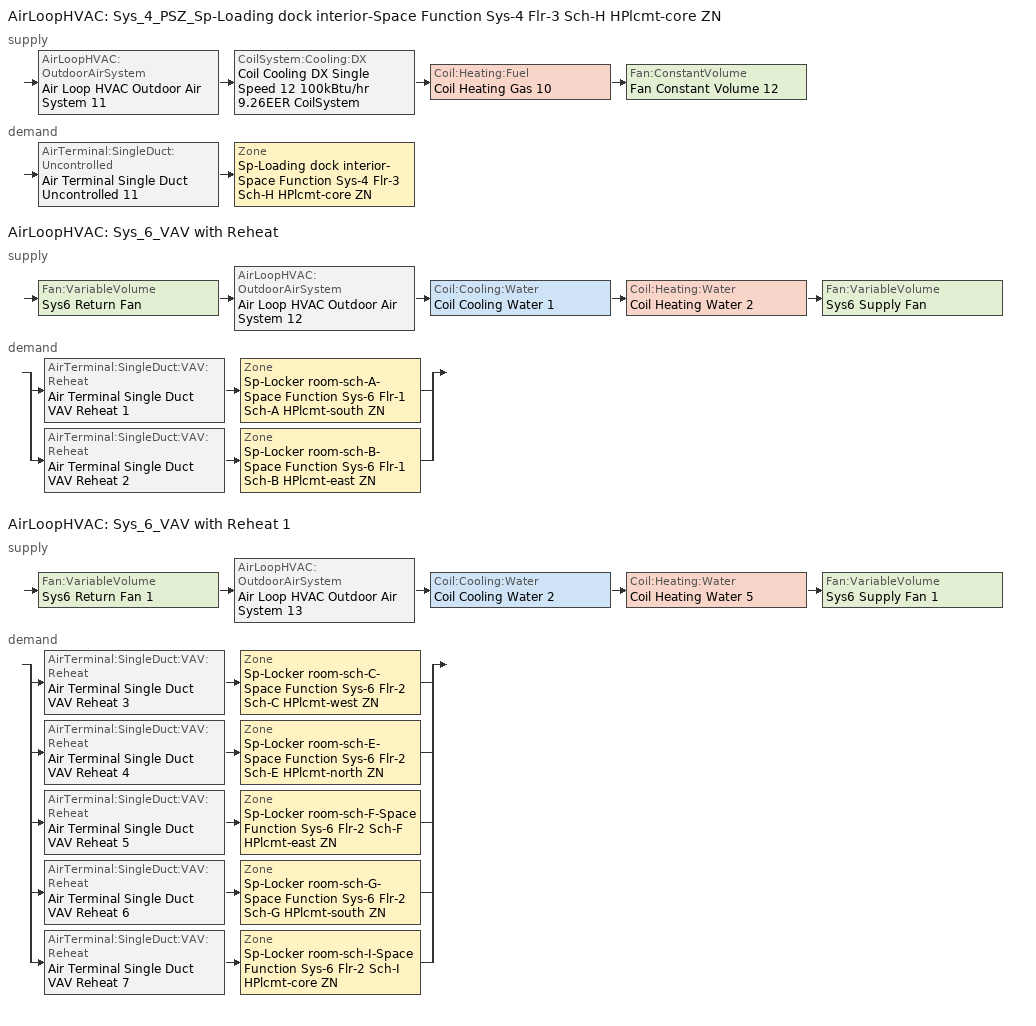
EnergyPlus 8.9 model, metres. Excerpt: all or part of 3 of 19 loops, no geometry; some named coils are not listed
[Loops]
AirLoopHVAC 'Sys_4_PSZ_Sp-Loading dock interior-Space Function Sys-4 Flr-3 Sch-H HPlcmt-core ZN'
 supply: AirLoopHVAC:OutdoorAirSystem 'Air Loop HVAC Outdoor Air System 11' > CoilSystem:Cooling:DX 'Coil Cooling DX Single Speed 12 100kBtu/hr 9.26EER CoilSystem' > Coil:Heating:Fuel 'Coil Heating Gas 10' > Fan:ConstantVolume 'Fan Constant Volume 12'
 demand: AirTerminal:SingleDuct:Uncontrolled 'Air Terminal Single Duct Uncontrolled 11' > Zone 'Sp-Loading dock interior-Space Function Sys-4 Flr-3 Sch-H HPlcmt-core ZN'
AirLoopHVAC 'Sys_6_VAV with Reheat'
 supply: Fan:VariableVolume 'Sys6 Return Fan' > AirLoopHVAC:OutdoorAirSystem 'Air Loop HVAC Outdoor Air System 12' > Coil:Cooling:Water 'Coil Cooling Water 1' > Coil:Heating:Water 'Coil Heating Water 2' > Fan:VariableVolume 'Sys6 Supply Fan'
 demand: split
  | AirTerminal:SingleDuct:VAV:Reheat 'Air Terminal Single Duct VAV Reheat 1' > Zone 'Sp-Locker room-sch-A-Space Function Sys-6 Flr-1 Sch-A HPlcmt-south ZN'
  | AirTerminal:SingleDuct:VAV:Reheat 'Air Terminal Single Duct VAV Reheat 2' > Zone 'Sp-Locker room-sch-B-Space Function Sys-6 Flr-1 Sch-B HPlcmt-east ZN'
AirLoopHVAC 'Sys_6_VAV with Reheat 1'
 supply: Fan:VariableVolume 'Sys6 Return Fan 1' > AirLoopHVAC:OutdoorAirSystem 'Air Loop HVAC Outdoor Air System 13' > Coil:Cooling:Water 'Coil Cooling Water 2' > Coil:Heating:Water 'Coil Heating Water 5' > Fan:VariableVolume 'Sys6 Supply Fan 1'
 demand: split
  | AirTerminal:SingleDuct:VAV:Reheat 'Air Terminal Single Duct VAV Reheat 3' > Zone 'Sp-Locker room-sch-C-Space Function Sys-6 Flr-2 Sch-C HPlcmt-west ZN'
  | AirTerminal:SingleDuct:VAV:Reheat 'Air Terminal Single Duct VAV Reheat 4' > Zone 'Sp-Locker room-sch-E-Space Function Sys-6 Flr-2 Sch-E HPlcmt-north ZN'
  | AirTerminal:SingleDuct:VAV:Reheat 'Air Terminal Single Duct VAV Reheat 5' > Zone 'Sp-Locker room-sch-F-Space Function Sys-6 Flr-2 Sch-F HPlcmt-east ZN'
  | AirTerminal:SingleDuct:VAV:Reheat 'Air Terminal Single Duct VAV Reheat 6' > Zone 'Sp-Locker room-sch-G-Space Function Sys-6 Flr-2 Sch-G HPlcmt-south ZN'
  | AirTerminal:SingleDuct:VAV:Reheat 'Air Terminal Single Duct VAV Reheat 7' > Zone 'Sp-Locker room-sch-I-Space Function Sys-6 Flr-2 Sch-I HPlcmt-core ZN'
[ZoneControl:Thermostat] Control Object Type 1=ThermostatSetpoint:DualSetpoint
Name | Zone or ZoneList | Control Type Schedule | Control Name 1
Sp-Loading dock interior-Space Function Sys-4 Flr-3 Sch-H HPlcmt-core ZN Thermostat | Sp-Loading dock interior-Space Function Sys-4 Flr-3 Sch-H HPlcmt-core ZN | Sp-Loading dock interior-Space Function Sys-4 Flr-3 Sch-H HPlcmt-core ZN Thermostat Schedule | Space Function Loading dock interior Thermostat 2
Sp-Locker room-sch-A-Space Function Sys-6 Flr-1 Sch-A HPlcmt-south ZN Thermostat | Sp-Locker room-sch-A-Space Function Sys-6 Flr-1 Sch-A HPlcmt-south ZN | Sp-Locker room-sch-A-Space Function Sys-6 Flr-1 Sch-A HPlcmt-south ZN Thermostat Schedule | Space Function Locker room-sch-A Thermostat 2
Sp-Locker room-sch-B-Space Function Sys-6 Flr-1 Sch-B HPlcmt-east ZN Thermostat | Sp-Locker room-sch-B-Space Function Sys-6 Flr-1 Sch-B HPlcmt-east ZN | Sp-Locker room-sch-B-Space Function Sys-6 Flr-1 Sch-B HPlcmt-east ZN Thermostat Schedule | Space Function Locker room-sch-B Thermostat 2
Sp-Locker room-sch-C-Space Function Sys-6 Flr-2 Sch-C HPlcmt-west ZN Thermostat | Sp-Locker room-sch-C-Space Function Sys-6 Flr-2 Sch-C HPlcmt-west ZN | Sp-Locker room-sch-C-Space Function Sys-6 Flr-2 Sch-C HPlcmt-west ZN Thermostat Schedule | Space Function Locker room-sch-C Thermostat 2
Sp-Locker room-sch-E-Space Function Sys-6 Flr-2 Sch-E HPlcmt-north ZN Thermostat | Sp-Locker room-sch-E-Space Function Sys-6 Flr-2 Sch-E HPlcmt-north ZN | Sp-Locker room-sch-E-Space Function Sys-6 Flr-2 Sch-E HPlcmt-north ZN Thermostat Schedule | Space Function Locker room-sch-E Thermostat 2
Sp-Locker room-sch-F-Space Function Sys-6 Flr-2 Sch-F HPlcmt-east ZN Thermostat | Sp-Locker room-sch-F-Space Function Sys-6 Flr-2 Sch-F HPlcmt-east ZN | Sp-Locker room-sch-F-Space Function Sys-6 Flr-2 Sch-F HPlcmt-east ZN Thermostat Schedule | Space Function Locker room-sch-F Thermostat 2
Sp-Locker room-sch-G-Space Function Sys-6 Flr-2 Sch-G HPlcmt-south ZN Thermostat | Sp-Locker room-sch-G-Space Function Sys-6 Flr-2 Sch-G HPlcmt-south ZN | Sp-Locker room-sch-G-Space Function Sys-6 Flr-2 Sch-G HPlcmt-south ZN Thermostat Schedule | Space Function Locker room-sch-G Thermostat 2
Sp-Locker room-sch-I-Space Function Sys-6 Flr-2 Sch-I HPlcmt-core ZN Thermostat | Sp-Locker room-sch-I-Space Function Sys-6 Flr-2 Sch-I HPlcmt-core ZN | Sp-Locker room-sch-I-Space Function Sys-6 Flr-2 Sch-I HPlcmt-core ZN Thermostat Schedule | Space Function Locker room-sch-I Thermostat 2
[ThermostatSetpoint:DualSetpoint]
Name | Heating Setpoint Temperature Schedule | Cooling Setpoint Temperature Schedule
Space Function Loading dock interior Thermostat 2 | NECB-H-Thermostat Setpoint-Heating | NECB-H-Thermostat Setpoint-Cooling
Space Function Locker room-sch-A Thermostat 2 | NECB-A-Thermostat Setpoint-Heating | NECB-A-Thermostat Setpoint-Cooling
Space Function Locker room-sch-B Thermostat 2 | NECB-B-Thermostat Setpoint-Heating | NECB-B-Thermostat Setpoint-Cooling
Space Function Locker room-sch-C Thermostat 2 | NECB-C-Thermostat Setpoint-Heating | NECB-C-Thermostat Setpoint-Cooling
Space Function Locker room-sch-E Thermostat 2 | NECB-E-Thermostat Setpoint-Heating | NECB-E-Thermostat Setpoint-Cooling
Space Function Locker room-sch-F Thermostat 2 | NECB-F-Thermostat Setpoint-Heating | NECB-F-Thermostat Setpoint-Cooling
Space Function Locker room-sch-G Thermostat 2 | NECB-G-Thermostat Setpoint-Heating | NECB-G-Thermostat Setpoint-Cooling
Space Function Locker room-sch-I Thermostat 2 | NECB-I-Thermostat Setpoint-Heating | NECB-I-Thermostat Setpoint-Cooling
[Fan:ConstantVolume]
Fan Constant Volume 12: Availability Schedule=Sys_4_PSZ_Sp-Loading dock interior-Space Function Sys-4 Flr-3 Sch-H HPlcmt-core ZN Occ Sch; Fan Total Efficiency=0.39975; Pressure Rise {Pa}=640; Maximum Flow Rate {m3/s}=AutoSize; Motor Efficiency=0.615; Motor In Airstream Fraction=1
[Coil:Cooling:DX:SingleSpeed]
Coil Cooling DX Single Speed 12 100kBtu/hr 9.26EER: Availability Schedule=Always On Discrete; Gross Rated Total Cooling Capacity {W}=Autosize; Gross Rated Sensible Heat Ratio=Autosize; Gross Rated Cooling COP {W/W}=3.20279; Rated Air Flow Rate {m3/s}=Autosize; Rated Evaporator Fan Power Per Volume Flow Rate {W/(m3/s)}=773.3; Total Cooling Capacity Function of Temperature Curve=DXCOOL-NECB2011-REF-CAPFT; Total Cooling Capacity Function of Flow Fraction Curve=DXCOOL-NECB2011-REF-CAPFFLOW; Energy Input Ratio Function of Temperature Curve=DXCOOL-NECB2011-REF-COOLEIRFT; Energy Input Ratio Function of Flow Fraction Curve=DXCOOL-NECB2011-REF-COOLEIRFFLOW; Part Load Fraction Correlation Curve=DXCOOL-NECB2011-REF-COOLPLFFPLR; Condenser Type=AirCooled; Evaporative Condenser Effectiveness=0; Evaporative Condenser Air Flow Rate {m3/s}=Autosize; Evaporative Condenser Pump Rated Power Consumption {W}=Autosize; Crankcase Heater Capacity {W}=0; Maximum Outdoor Dry-Bulb Temperature for Crankcase Heater Operation {C}=0; Basin Heater Capacity {W/K}=0; Basin Heater Setpoint Temperature {C}=10
[AirTerminal:SingleDuct:Uncontrolled]
Air Terminal Single Duct Uncontrolled 11: Availability Schedule=Always On Discrete; Maximum Air Flow Rate {m3/s}=AutoSize
[Zone equipment]
Sp-Loading dock interior-Space Function Sys-4 Flr-3 Sch-H HPlcmt-core ZN: Air Terminal Single Duct Uncontrolled 11, Zone HVAC Baseboard Convective Water 11
Sp-Locker room-sch-A-Space Function Sys-6 Flr-1 Sch-A HPlcmt-south ZN: Air Terminal Single Duct VAV Reheat 1, Zone HVAC Baseboard Convective Water 12
Sp-Locker room-sch-B-Space Function Sys-6 Flr-1 Sch-B HPlcmt-east ZN: Air Terminal Single Duct VAV Reheat 2, Zone HVAC Baseboard Convective Water 13
Sp-Locker room-sch-C-Space Function Sys-6 Flr-2 Sch-C HPlcmt-west ZN: Air Terminal Single Duct VAV Reheat 3, Zone HVAC Baseboard Convective Water 14
Sp-Locker room-sch-E-Space Function Sys-6 Flr-2 Sch-E HPlcmt-north ZN: Air Terminal Single Duct VAV Reheat 4, Zone HVAC Baseboard Convective Water 15
Sp-Locker room-sch-F-Space Function Sys-6 Flr-2 Sch-F HPlcmt-east ZN: Air Terminal Single Duct VAV Reheat 5, Zone HVAC Baseboard Convective Water 16
Sp-Locker room-sch-G-Space Function Sys-6 Flr-2 Sch-G HPlcmt-south ZN: Air Terminal Single Duct VAV Reheat 6, Zone HVAC Baseboard Convective Water 17
Sp-Locker room-sch-I-Space Function Sys-6 Flr-2 Sch-I HPlcmt-core ZN: Air Terminal Single Duct VAV Reheat 7, Zone HVAC Baseboard Convective Water 18
[Sizing:Zone] Zone Cooling Design Supply Air Temperature Input Method=SupplyAirTemperature; Zone Cooling Design Supply Air Temperature {C}=13; Zone Cooling Design Supply Air Temperature Difference {deltaC}=11.11; Zone Heating Design Supply Air Temperature Input Method=SupplyAirTemperature; Zone Heating Design Supply Air Temperature {C}=43; Zone Heating Design Supply Air Temperature Difference {deltaC}=11.11; Zone Cooling Design Supply Air Humidity Ratio {kgWater/kgDryAir}=0.0085; Zone Heating Design Supply Air Humidity Ratio {kgWater/kgDryAir}=0.008; Zone Heating Sizing Factor=1.3; Zone Cooling Sizing Factor=1.1; Cooling Design Air Flow Method=DesignDay; Cooling Design Air Flow Rate {m3/s}=0; Cooling Minimum Air Flow per Zone Floor Area {m3/s-m2}=0.000762; Cooling Minimum Air Flow {m3/s}=0; Cooling Minimum Air Flow Fraction=0; Heating Design Air Flow Method=DesignDay; Heating Design Air Flow Rate {m3/s}=0; Heating Maximum Air Flow per Zone Floor Area {m3/s-m2}=0.002032; Heating Maximum Air Flow {m3/s}=0.141576; Heating Maximum Air Flow Fraction=0.3; Account for Dedicated Outdoor Air System=No
Name | Design Specification Outdoor Air Object | Design Specification Zone Air Distribution Object
Sp-Loading dock interior-Space Function Sys-4 Flr-3 Sch-H HPlcmt-core ZN | Space Function Loading dock interior Ventilation | Sp-Loading dock interior-Space Function Sys-4 Flr-3 Sch-H HPlcmt-core ZN Design Spec Zone Air Dist
Sp-Locker room-sch-A-Space Function Sys-6 Flr-1 Sch-A HPlcmt-south ZN | Space Function Locker room-sch-A Ventilation | Sp-Locker room-sch-A-Space Function Sys-6 Flr-1 Sch-A HPlcmt-south ZN Design Spec Zone Air Dist
Sp-Locker room-sch-B-Space Function Sys-6 Flr-1 Sch-B HPlcmt-east ZN | Space Function Locker room-sch-B Ventilation | Sp-Locker room-sch-B-Space Function Sys-6 Flr-1 Sch-B HPlcmt-east ZN Design Spec Zone Air Dist
Sp-Locker room-sch-C-Space Function Sys-6 Flr-2 Sch-C HPlcmt-west ZN | Space Function Locker room-sch-C Ventilation | Sp-Locker room-sch-C-Space Function Sys-6 Flr-2 Sch-C HPlcmt-west ZN Design Spec Zone Air Dist
Sp-Locker room-sch-E-Space Function Sys-6 Flr-2 Sch-E HPlcmt-north ZN | Space Function Locker room-sch-E Ventilation | Sp-Locker room-sch-E-Space Function Sys-6 Flr-2 Sch-E HPlcmt-north ZN Design Spec Zone Air Dist
Sp-Locker room-sch-F-Space Function Sys-6 Flr-2 Sch-F HPlcmt-east ZN | Space Function Locker room-sch-F Ventilation | Sp-Locker room-sch-F-Space Function Sys-6 Flr-2 Sch-F HPlcmt-east ZN Design Spec Zone Air Dist
Sp-Locker room-sch-G-Space Function Sys-6 Flr-2 Sch-G HPlcmt-south ZN | Space Function Locker room-sch-G Ventilation | Sp-Locker room-sch-G-Space Function Sys-6 Flr-2 Sch-G HPlcmt-south ZN Design Spec Zone Air Dist
Sp-Locker room-sch-I-Space Function Sys-6 Flr-2 Sch-I HPlcmt-core ZN | Space Function Locker room-sch-I Ventilation | Sp-Locker room-sch-I-Space Function Sys-6 Flr-2 Sch-I HPlcmt-core ZN Design Spec Zone Air Dist
[DesignSpecification:ZoneAirDistribution] Zone Air Distribution Effectiveness in Cooling Mode=1; Zone Air Distribution Effectiveness in Heating Mode=1
Sp-Loading dock interior-Space Function Sys-4 Flr-3 Sch-H HPlcmt-core ZN Design Spec Zone Air Dist; Sp-Locker room-sch-A-Space Function Sys-6 Flr-1 Sch-A HPlcmt-south ZN Design Spec Zone Air Dist; Sp-Locker room-sch-B-Space Function Sys-6 Flr-1 Sch-B HPlcmt-east ZN Design Spec Zone Air Dist; Sp-Locker room-sch-C-Space Function Sys-6 Flr-2 Sch-C HPlcmt-west ZN Design Spec Zone Air Dist; Sp-Locker room-sch-E-Space Function Sys-6 Flr-2 Sch-E HPlcmt-north ZN Design Spec Zone Air Dist; Sp-Locker room-sch-F-Space Function Sys-6 Flr-2 Sch-F HPlcmt-east ZN Design Spec Zone Air Dist; Sp-Locker room-sch-G-Space Function Sys-6 Flr-2 Sch-G HPlcmt-south ZN Design Spec Zone Air Dist; Sp-Locker room-sch-I-Space Function Sys-6 Flr-2 Sch-I HPlcmt-core ZN Design Spec Zone Air Dist
[Controller:MechanicalVentilation] Demand Controlled Ventilation=No; System Outdoor Air Method=ZoneSum
Name | Availability Schedule | Zone Name 1 | Design Specification Outdoor Air Object Name 1 | Design Specification Zone Air Distribution Object Name 1 | Zone Name 2 | Design Specification Outdoor Air Object Name 2 | Design Specification Zone Air Distribution Object Name 2 | Zone Name 3 | Design Specification Outdoor Air Object Name 3 | Design Specification Zone Air Distribution Object Name 3 | Zone Name 4 | Design Specification Outdoor Air Object Name 4 | Design Specification Zone Air Distribution Object Name 4 | Zone Name 5 | Design Specification Outdoor Air Object Name 5 | Design Specification Zone Air Distribution Object Name 5
Controller Mechanical Ventilation 11 | Sys_4_PSZ_Sp-Loading dock interior-Space Function Sys-4 Flr-3 Sch-H HPlcmt-core ZN Occ Sch | Sp-Loading dock interior-Space Function Sys-4 Flr-3 Sch-H HPlcmt-core ZN | Space Function Loading dock interior Ventilation | Sp-Loading dock interior-Space Function Sys-4 Flr-3 Sch-H HPlcmt-core ZN Design Spec Zone Air Dist
Controller Mechanical Ventilation 12 | Sys_6_VAV with Reheat Occ Sch | Sp-Locker room-sch-A-Space Function Sys-6 Flr-1 Sch-A HPlcmt-south ZN | Space Function Locker room-sch-A Ventilation | Sp-Locker room-sch-A-Space Function Sys-6 Flr-1 Sch-A HPlcmt-south ZN Design Spec Zone Air Dist | Sp-Locker room-sch-B-Space Function Sys-6 Flr-1 Sch-B HPlcmt-east ZN | Space Function Locker room-sch-B Ventilation | Sp-Locker room-sch-B-Space Function Sys-6 Flr-1 Sch-B HPlcmt-east ZN Design Spec Zone Air Dist
Controller Mechanical Ventilation 13 | Sys_6_VAV with Reheat 1 Occ Sch | Sp-Locker room-sch-C-Space Function Sys-6 Flr-2 Sch-C HPlcmt-west ZN | Space Function Locker room-sch-C Ventilation | Sp-Locker room-sch-C-Space Function Sys-6 Flr-2 Sch-C HPlcmt-west ZN Design Spec Zone Air Dist | Sp-Locker room-sch-E-Space Function Sys-6 Flr-2 Sch-E HPlcmt-north ZN | Space Function Locker room-sch-E Ventilation | Sp-Locker room-sch-E-Space Function Sys-6 Flr-2 Sch-E HPlcmt-north ZN Design Spec Zone Air Dist | Sp-Locker room-sch-F-Space Function Sys-6 Flr-2 Sch-F HPlcmt-east ZN | Space Function Locker room-sch-F Ventilation | Sp-Locker room-sch-F-Space Function Sys-6 Flr-2 Sch-F HPlcmt-east ZN Design Spec Zone Air Dist | Sp-Locker room-sch-G-Space Function Sys-6 Flr-2 Sch-G HPlcmt-south ZN | Space Function Locker room-sch-G Ventilation | Sp-Locker room-sch-G-Space Function Sys-6 Flr-2 Sch-G HPlcmt-south ZN Design Spec Zone Air Dist | Sp-Locker room-sch-I-Space Function Sys-6 Flr-2 Sch-I HPlcmt-core ZN | Space Function Locker room-sch-I Ventilation | Sp-Locker room-sch-I-Space Function Sys-6 Flr-2 Sch-I HPlcmt-core ZN Design Spec Zone Air Dist
[DesignSpecification:OutdoorAir] Outdoor Air Method=Sum; Outdoor Air Flow per Person {m3/s-person}=0; Outdoor Air Flow per Zone {m3/s}=0; Outdoor Air Flow Air Changes per Hour {1/hr}=0
Name | Outdoor Air Flow per Zone Floor Area {m3/s-m2}
Space Function Loading dock interior Ventilation | 0.0007112
Space Function Locker room-sch-A Ventilation; Space Function Locker room-sch-B Ventilation; Space Function Locker room-sch-C Ventilation; Space Function Locker room-sch-E Ventilation; Space Function Locker room-sch-F Ventilation; Space Function Locker room-sch-G Ventilation; Space Function Locker room-sch-I Ventilation | 0.00127
[AirTerminal:SingleDuct:VAV:Reheat] Availability Schedule=Always On Discrete; Maximum Air Flow Rate {m3/s}=Autosize; Zone Minimum Air Flow Input Method=Constant; Constant Minimum Air Flow Fraction=0.3; Maximum Hot Water or Steam Flow Rate {m3/s}=Autosize; Minimum Hot Water or Steam Flow Rate {m3/s}=0; Convergence Tolerance=0.001; Damper Heating Action=Normal; Maximum Flow per Zone Floor Area During Reheat {m3/s-m2}=Autocalculate; Maximum Flow Fraction During Reheat=0.5; Maximum Reheat Air Temperature {C}=43
Name | Fixed Minimum Air Flow Rate {m3/s} | Reheat Coil
Air Terminal Single Duct VAV Reheat 1 | 3.75 | Coil Heating Water 3
Air Terminal Single Duct VAV Reheat 2 | 3.75 | Coil Heating Water 4
Air Terminal Single Duct VAV Reheat 3 | 3.75 | Coil Heating Water 6
Air Terminal Single Duct VAV Reheat 4 | 3.75 | Coil Heating Water 7
Air Terminal Single Duct VAV Reheat 5 | 3.75 | Coil Heating Water 8
Air Terminal Single Duct VAV Reheat 6 | 3.75 | Coil Heating Water 9
Air Terminal Single Duct VAV Reheat 7 | 5 | Coil Heating Water 10
[Coil:Heating:Water] Availability Schedule=Always On Discrete; U-Factor Times Area Value {W/K}=Autosize; Maximum Water Flow Rate {m3/s}=Autosize; Performance Input Method=UFactorTimesAreaAndDesignWaterFlowRate; Rated Capacity {W}=Autosize; Rated Inlet Water Temperature {C}=82.2; Rated Inlet Air Temperature {C}=16.6; Rated Outlet Water Temperature {C}=71.1; Rated Outlet Air Temperature {C}=32.2; Rated Ratio for Air and Water Convection=0.5
Coil Heating Water 2; Coil Heating Water 5
[AirLoopHVAC] Design Supply Air Flow Rate {m3/s}=AutoSize
Sys_4_PSZ_Sp-Loading dock interior-Space Function Sys-4 Flr-3 Sch-H HPlcmt-core ZN; Sys_6_VAV with Reheat; Sys_6_VAV with Reheat 1
[Sizing:System] Type of Load to Size On=Sensible; Design Outdoor Air Flow Rate {m3/s}=Autosize; Preheat Design Temperature {C}=7; Preheat Design Humidity Ratio {kgWater/kgDryAir}=0.008; Precool Design Humidity Ratio {kgWater/kgDryAir}=0.008; Central Cooling Design Supply Air Temperature {C}=13; Type of Zone Sum to Use=NonCoincident; 100% Outdoor Air in Cooling=No; 100% Outdoor Air in Heating=No; Central Cooling Design Supply Air Humidity Ratio {kgWater/kgDryAir}=0.0085; Central Heating Design Supply Air Humidity Ratio {kgWater/kgDryAir}=0.008; Cooling Supply Air Flow Rate Method=DesignDay; Cooling Supply Air Flow Rate {m3/s}=0; Cooling Supply Air Flow Rate Per Floor Area {m3/s-m2}=0.00996765; Cooling Fraction of Autosized Cooling Supply Air Flow Rate=1; Cooling Supply Air Flow Rate Per Unit Cooling Capacity {m3/s-W}=3.94755e-05; Heating Supply Air Flow Rate Method=DesignDay; Heating Supply Air Flow Rate {m3/s}=0; Heating Supply Air Flow Rate Per Floor Area {m3/s-m2}=0.00996765; Heating Fraction of Autosized Heating Supply Air Flow Rate=1; Heating Fraction of Autosized Cooling Supply Air Flow Rate=1; Heating Supply Air Flow Rate Per Unit Heating Capacity {m3/s-W}=3.15882e-05; System Outdoor Air Method=ZoneSum; Zone Maximum Outdoor Air Fraction=1; Cooling Design Capacity Method=CoolingDesignCapacity; Cooling Design Capacity {W}=Autosize; Cooling Design Capacity Per Floor Area {W/m2}=234.7; Fraction of Autosized Cooling Design Capacity=1; Heating Design Capacity Method=HeatingDesignCapacity; Heating Design Capacity {W}=Autosize; Heating Design Capacity Per Floor Area {W/m2}=157; Fraction of Autosized Heating Design Capacity=1; Central Cooling Capacity Control Method=OnOff
Name | Central Heating Maximum System Air Flow Ratio | Precool Design Temperature {C} | Central Heating Design Supply Air Temperature {C}
Sys_4_PSZ_Sp-Loading dock interior-Space Function Sys-4 Flr-3 Sch-H HPlcmt-core ZN | 1 | 13 | 43
Sys_6_VAV with Reheat; Sys_6_VAV with Reheat 1 | 0.3 | 12.8 | 13.1
[Controller:WaterCoil] Control Variable=Temperature; Actuator Variable=Flow; Maximum Actuated Flow {m3/s}=Autosize; Minimum Actuated Flow {m3/s}=0
Name | Action | Controller Convergence Tolerance {deltaC}
Controller Water Coil 3; Controller Water Coil 7 | Reverse | Autosize
Controller Water Coil 2; Controller Water Coil 6 | Normal | 0.0001
[Controller:OutdoorAir] Minimum Outdoor Air Flow Rate {m3/s}=Autosize; Maximum Outdoor Air Flow Rate {m3/s}=Autosize; Economizer Control Type=DifferentialEnthalpy; Economizer Control Action Type=ModulateFlow; Lockout Type=NoLockout; Minimum Limit Type=FixedMinimum; High Humidity Control=No; Control High Indoor Humidity Based on Outdoor Humidity Ratio=Yes; Heat Recovery Bypass Control Type=BypassWhenOAFlowGreaterThanMinimum
Name | Minimum Outdoor Air Schedule | Mechanical Ventilation Controller
Controller Outdoor Air 11 | Sys_4_PSZ_Sp-Loading dock interior-Space Function Sys-4 Flr-3 Sch-H HPlcmt-core ZN Occ Sch | Controller Mechanical Ventilation 11
Controller Outdoor Air 12 | Sys_6_VAV with Reheat Occ Sch | Controller Mechanical Ventilation 12
Controller Outdoor Air 13 | Sys_6_VAV with Reheat 1 Occ Sch | Controller Mechanical Ventilation 13
[HeatExchanger:AirToAir:SensibleAndLatent] Availability Schedule=Always On Discrete; Nominal Supply Air Flow Rate {m3/s}=Autosize; Sensible Effectiveness at 100% Heating Air Flow=0.5; Latent Effectiveness at 100% Heating Air Flow=0.5; Sensible Effectiveness at 75% Heating Air Flow=0.5; Latent Effectiveness at 75% Heating Air Flow=0.5; Sensible Effectiveness at 100% Cooling Air Flow=0.5; Latent Effectiveness at 100% Cooling Air Flow=0.5; Sensible Effectiveness at 75% Cooling Air Flow=0.5; Latent Effectiveness at 75% Cooling Air Flow=0.5; Supply Air Outlet Temperature Control=Yes; Heat Exchanger Type=Rotary; Frost Control Type=ExhaustOnly; Threshold Temperature {C}=-23.3; Initial Defrost Time Fraction=0.167; Rate of Defrost Time Fraction Increase {1/K}=1.44; Economizer Lockout=Yes
Name | Nominal Electric Power {W}
Sys_4_PSZ_Sp-Loading dock interior-Space Function Sys-4 Flr-3 Sch-H HPlcmt-core ZN ERV | 1325.715
Sys_6_VAV with Reheat ERV | 3467.09
Sys_6_VAV with Reheat 1 ERV | 9162.25
[SetpointManager:OutdoorAirPretreat] Control Variable=Temperature; Minimum Setpoint Temperature {C}=-99; Maximum Setpoint Temperature {C}=99; Minimum Setpoint Humidity Ratio {kgWater/kgDryAir}=1e-05; Maximum Setpoint Humidity Ratio {kgWater/kgDryAir}=1
Setpoint Manager Outdoor Air Pretreat 11; Setpoint Manager Outdoor Air Pretreat 12; Setpoint Manager Outdoor Air Pretreat 13
[SetpointManager:MixedAir] Control Variable=Temperature
Node 176 OS Default SPM; Node 175 OS Default SPM; Node 174 OS Default SPM; Node 220 OS Default SPM; Node 219 OS Default SPM; Node 218 OS Default SPM; Node 217 OS Default SPM; Node 248 OS Default SPM; Node 247 OS Default SPM; Node 246 OS Default SPM; Node 245 OS Default SPM
[CoilSystem:Cooling:DX]
Coil Cooling DX Single Speed 12 100kBtu/hr 9.26EER CoilSystem: Availability Schedule=Always On Discrete; Cooling Coil=Coil Cooling DX Single Speed 12 100kBtu/hr 9.26EER
[SetpointManager:Scheduled] Control Variable=Temperature
Name | Schedule
Setpoint Manager Scheduled 4 | Supply Air Temp
Setpoint Manager Scheduled 5 | Supply Air Temp 1
[Coil:Heating:Fuel]
Coil Heating Gas 10: Availability Schedule=Always On Discrete; Fuel Type=NaturalGas; Burner Efficiency=0.81; Nominal Capacity {W}=AutoSize; Parasitic Electric Load {W}=0; Part Load Fraction Correlation Curve=FURNACE-EFFPLR-NECB2011; Parasitic Fuel Load {W}=0
[SetpointManager:SingleZone:Reheat]
Setpoint Manager Single Zone Reheat 10: Control Variable=Temperature; Minimum Supply Air Temperature {C}=13; Maximum Supply Air Temperature {C}=43; Control Zone=Sp-Loading dock interior-Space Function Sys-4 Flr-3 Sch-H HPlcmt-core ZN
[Fan:VariableVolume] Maximum Flow Rate {m3/s}=AutoSize; Fan Power Minimum Flow Rate Input Method=Fraction; Fan Power Minimum Air Flow Rate {m3/s}=0; Motor In Airstream Fraction=1; Fan Power Coefficient 5=0
Name | Availability Schedule | Fan Total Efficiency | Pressure Rise {Pa} | Fan Power Minimum Flow Fraction | Motor Efficiency | Fan Power Coefficient 1 | Fan Power Coefficient 2 | Fan Power Coefficient 3 | Fan Power Coefficient 4
Sys6 Return Fan | Sys_6_VAV with Reheat Occ Sch | 0.299975 | 250 | 0.68 | 0.4615 | -2.4176 | 9.5874 | -11.559 | 5.4009
Sys6 Supply Fan | Sys_6_VAV with Reheat Occ Sch | 0.549965 | 1000 | 0.68 | 0.8461 | -2.4176 | 9.5874 | -11.559 | 5.4009
Sys6 Return Fan 1 | Sys_6_VAV with Reheat 1 Occ Sch | 0.299975 | 250 | 0.68 | 0.4615 | -2.4176 | 9.5874 | -11.559 | 5.4009
Sys6 Supply Fan 1 | Sys_6_VAV with Reheat 1 Occ Sch | 0.549965 | 1000 | 0.5 | 0.8461 | -4.1457 | 16.803 | -19.471 | 7.8488
[Coil:Cooling:Water] Availability Schedule=Always On Discrete; Design Water Flow Rate {m3/s}=Autosize; Design Air Flow Rate {m3/s}=Autosize; Design Inlet Water Temperature {C}=Autosize; Design Inlet Air Temperature {C}=Autosize; Design Outlet Air Temperature {C}=Autosize; Design Inlet Air Humidity Ratio {kgWater/kgDryAir}=Autosize; Design Outlet Air Humidity Ratio {kgWater/kgDryAir}=Autosize; Type of Analysis=SimpleAnalysis; Heat Exchanger Configuration=CrossFlow
Coil Cooling Water 1; Coil Cooling Water 2
[Schedule:Compact]
Sp-Loading dock interior-Space Function Sys-4 Flr-3 Sch-H HPlcmt-core ZN Thermostat Schedule; Sp-Locker room-sch-A-Space Function Sys-6 Flr-1 Sch-A HPlcmt-south ZN Thermostat Schedule; Sp-Locker room-sch-B-Space Function Sys-6 Flr-1 Sch-B HPlcmt-east ZN Thermostat Schedule; Sp-Locker room-sch-C-Space Function Sys-6 Flr-2 Sch-C HPlcmt-west ZN Thermostat Schedule; Sp-Locker room-sch-E-Space Function Sys-6 Flr-2 Sch-E HPlcmt-north ZN Thermostat Schedule; Sp-Locker room-sch-F-Space Function Sys-6 Flr-2 Sch-F HPlcmt-east ZN Thermostat Schedule; Sp-Locker room-sch-G-Space Function Sys-6 Flr-2 Sch-G HPlcmt-south ZN Thermostat Schedule; Sp-Locker room-sch-I-Space Function Sys-6 Flr-2 Sch-I HPlcmt-core ZN Thermostat Schedule: Through: 12/31, For: AllDays, Until: 24:00, 4
[Schedule:Day:Interval]
NECB-F-Thermostat Setpoint-Heating Sun|Hol Day; NECB-F-Thermostat Setpoint-Heating Default|Wkdy Day; NECB-F-Thermostat Setpoint-Heating Sat Day; NECB-F-Thermostat Setpoint-Heating Default; NECB-H-Thermostat Setpoint-Heating Sun|Hol Day; NECB-H-Thermostat Setpoint-Heating Default|Wkdy Day; NECB-H-Thermostat Setpoint-Heating Sat Day; NECB-H-Thermostat Setpoint-Heating Default; NECB-G-Thermostat Setpoint-Heating Sun|Hol Day; NECB-G-Thermostat Setpoint-Heating Default|Wkdy Day; NECB-G-Thermostat Setpoint-Heating Sat Day; NECB-G-Thermostat Setpoint-Heating Default: No, 01:00, 22, 07:00, 18, 08:00, 20, 24:00, 22
NECB-F-Thermostat Setpoint-Cooling Sun|Hol Day; NECB-F-Thermostat Setpoint-Cooling Default|Wkdy Day; NECB-F-Thermostat Setpoint-Cooling Sat Day; NECB-F-Thermostat Setpoint-Cooling Default; NECB-H-Thermostat Setpoint-Cooling Sun|Hol Day; NECB-H-Thermostat Setpoint-Cooling Default|Wkdy Day; NECB-H-Thermostat Setpoint-Cooling Sat Day; NECB-H-Thermostat Setpoint-Cooling Default; NECB-G-Thermostat Setpoint-Cooling Sun|Hol Day; NECB-G-Thermostat Setpoint-Cooling Default|Wkdy Day; NECB-G-Thermostat Setpoint-Cooling Sat Day; NECB-G-Thermostat Setpoint-Cooling Default: No, 24:00, 24
NECB-A-Thermostat Setpoint-Heating Sun|Hol Day; NECB-A-Thermostat Setpoint-Heating Sat Day; NECB-E-Thermostat Setpoint-Heating Sun|Hol Day: No, 24:00, 18
NECB-A-Thermostat Setpoint-Heating Default|Wkdy Day; NECB-A-Thermostat Setpoint-Heating Default: No, 06:00, 18, 07:00, 20, 21:00, 22, 24:00, 18
NECB-A-Thermostat Setpoint-Cooling Sun|Hol Day; NECB-A-Thermostat Setpoint-Cooling Sat Day; NECB-E-Thermostat Setpoint-Cooling Sun|Hol Day: No, 24:00, 35
NECB-A-Thermostat Setpoint-Cooling Default|Wkdy Day; NECB-A-Thermostat Setpoint-Cooling Default: No, 06:00, 35, 21:00, 24, 24:00, 35
NECB-C-Thermostat Setpoint-Heating Sun|Hol Day: No, 09:00, 18, 10:00, 20, 19:00, 22, 24:00, 18
NECB-C-Thermostat Setpoint-Heating Default|Wkdy Day; NECB-C-Thermostat Setpoint-Heating Sat Day; NECB-C-Thermostat Setpoint-Heating Default: No, 07:00, 18, 08:00, 20, 21:00, 22, 24:00, 18
NECB-C-Thermostat Setpoint-Cooling Sun|Hol Day; NECB-E-Thermostat Setpoint-Cooling Default|Wkdy Day; NECB-E-Thermostat Setpoint-Cooling Default: No, 07:00, 35, 19:00, 24, 24:00, 35
NECB-C-Thermostat Setpoint-Cooling Default|Wkdy Day; NECB-C-Thermostat Setpoint-Cooling Sat Day; NECB-C-Thermostat Setpoint-Cooling Default: No, 07:00, 35, 21:00, 24, 24:00, 35
Sys_4_PSZ_Sp-Loading dock interior-Space Function Sys-4 Flr-3 Sch-H HPlcmt-core ZN Occ Sch Sunday; Sys_4_PSZ_Sp-Loading dock interior-Space Function Sys-4 Flr-3 Sch-H HPlcmt-core ZN Occ Sch Monday; Sys_4_PSZ_Sp-Loading dock interior-Space Function Sys-4 Flr-3 Sch-H HPlcmt-core ZN Occ Sch Tuesday; Sys_4_PSZ_Sp-Loading dock interior-Space Function Sys-4 Flr-3 Sch-H HPlcmt-core ZN Occ Sch Wednesday; Sys_4_PSZ_Sp-Loading dock interior-Space Function Sys-4 Flr-3 Sch-H HPlcmt-core ZN Occ Sch Thursday; Sys_4_PSZ_Sp-Loading dock interior-Space Function Sys-4 Flr-3 Sch-H HPlcmt-core ZN Occ Sch Friday; Sys_4_PSZ_Sp-Loading dock interior-Space Function Sys-4 Flr-3 Sch-H HPlcmt-core ZN Occ Sch Saturday; Sys_4_PSZ_Sp-Loading dock interior-Space Function Sys-4 Flr-3 Sch-H HPlcmt-core ZN Occ Sch Default; Sys_4_PSZ_Sp-Loading dock interior-Space Function Sys-4 Flr-3 Sch-H HPlcmt-core ZN Occ Sch Summer Design Day; Sys_4_PSZ_Sp-Loading dock interior-Space Function Sys-4 Flr-3 Sch-H HPlcmt-core ZN Occ Sch Winter Design Day; Sys_6_VAV with Reheat Occ Sch Default; Sys_6_VAV with Reheat Occ Sch Summer Design Day; Sys_6_VAV with Reheat Occ Sch Winter Design Day; Sys_6_VAV with Reheat 1 Occ Sch Sunday; Sys_6_VAV with Reheat 1 Occ Sch Monday; Sys_6_VAV with Reheat 1 Occ Sch Tuesday; Sys_6_VAV with Reheat 1 Occ Sch Wednesday; Sys_6_VAV with Reheat 1 Occ Sch Thursday; Sys_6_VAV with Reheat 1 Occ Sch Friday; Sys_6_VAV with Reheat 1 Occ Sch Saturday; Sys_6_VAV with Reheat 1 Occ Sch Default; Sys_6_VAV with Reheat 1 Occ Sch Summer Design Day; Sys_6_VAV with Reheat 1 Occ Sch Winter Design Day: No, 24:00, 1
NECB-B-Thermostat Setpoint-Heating Sun|Hol Day: No, 01:00, 18, 02:00, 22, 09:00, 18, 10:00, 20, 23:00, 22, 24:00, 18
NECB-B-Thermostat Setpoint-Heating Default|Wkdy Day; NECB-B-Thermostat Setpoint-Heating Sat Day; NECB-B-Thermostat Setpoint-Heating Default: No, 02:00, 22, 08:00, 18, 09:00, 20, 24:00, 22
NECB-B-Thermostat Setpoint-Cooling Sun|Hol Day: No, 09:00, 35, 23:00, 24, 24:00, 35
NECB-B-Thermostat Setpoint-Cooling Default|Wkdy Day; NECB-B-Thermostat Setpoint-Cooling Sat Day; NECB-B-Thermostat Setpoint-Cooling Default: No, 01:00, 24, 08:00, 35, 24:00, 24
Sys_6_VAV with Reheat Occ Sch Sunday: No, 01:00, 0, 02:00, 1, 11:00, 0, 15:00, 1, 18:00, 0, 23:00, 1, 24:00, 0
Sys_6_VAV with Reheat Occ Sch Monday; Sys_6_VAV with Reheat Occ Sch Tuesday; Sys_6_VAV with Reheat Occ Sch Wednesday; Sys_6_VAV with Reheat Occ Sch Thursday; Sys_6_VAV with Reheat Occ Sch Friday: No, 01:00, 1, 08:00, 0, 24:00, 1
Sys_6_VAV with Reheat Occ Sch Saturday: No, 02:00, 1, 11:00, 0, 15:00, 1, 17:00, 0, 24:00, 1
NECB-E-Thermostat Setpoint-Heating Default|Wkdy Day; NECB-E-Thermostat Setpoint-Heating Default: No, 07:00, 18, 08:00, 20, 19:00, 22, 24:00, 18
NECB-E-Thermostat Setpoint-Heating Sat Day: No, 08:00, 18, 09:00, 20, 17:00, 22, 24:00, 18
NECB-E-Thermostat Setpoint-Cooling Sat Day: No, 08:00, 35, 17:00, 24, 24:00, 35
NECB-I-Thermostat Setpoint-Heating Sun|Hol Day: No, 07:00, 18, 08:00, 20, 14:00, 22, 24:00, 18
NECB-I-Thermostat Setpoint-Heating Default|Wkdy Day; NECB-I-Thermostat Setpoint-Heating Default: No, 14:00, 18, 15:00, 20, 24:00, 22
NECB-I-Thermostat Setpoint-Heating Sat Day: No, 10:00, 18, 11:00, 20, 24:00, 22
NECB-I-Thermostat Setpoint-Cooling Sun|Hol Day: No, 07:00, 35, 14:00, 24, 24:00, 35
NECB-I-Thermostat Setpoint-Cooling Default|Wkdy Day; NECB-I-Thermostat Setpoint-Cooling Default: No, 14:00, 35, 24:00, 24
NECB-I-Thermostat Setpoint-Cooling Sat Day: No, 10:00, 35, 24:00, 24
Supply Air Temp Default; Supply Air Temp Default 1: No, 24:00, 13
[Schedule:Week:Daily]
NECB-F-Thermostat Setpoint-Heating Week Rule - Jan1-Dec31: NECB-F-Thermostat Setpoint-Heating Sun|Hol Day, NECB-F-Thermostat Setpoint-Heating Default|Wkdy Day, NECB-F-Thermostat Setpoint-Heating Default|Wkdy Day, NECB-F-Thermostat Setpoint-Heating Default|Wkdy Day, NECB-F-Thermostat Setpoint-Heating Default|Wkdy Day, NECB-F-Thermostat Setpoint-Heating Default|Wkdy Day, NECB-F-Thermostat Setpoint-Heating Sat Day, NECB-F-Thermostat Setpoint-Heating Default, NECB-F-Thermostat Setpoint-Heating Default, NECB-F-Thermostat Setpoint-Heating Default, NECB-F-Thermostat Setpoint-Heating Default, NECB-F-Thermostat Setpoint-Heating Default
NECB-F-Thermostat Setpoint-Cooling Week Rule - Jan1-Dec31: NECB-F-Thermostat Setpoint-Cooling Sun|Hol Day, NECB-F-Thermostat Setpoint-Cooling Default|Wkdy Day, NECB-F-Thermostat Setpoint-Cooling Default|Wkdy Day, NECB-F-Thermostat Setpoint-Cooling Default|Wkdy Day, NECB-F-Thermostat Setpoint-Cooling Default|Wkdy Day, NECB-F-Thermostat Setpoint-Cooling Default|Wkdy Day, NECB-F-Thermostat Setpoint-Cooling Sat Day, NECB-F-Thermostat Setpoint-Cooling Default, NECB-F-Thermostat Setpoint-Cooling Default, NECB-F-Thermostat Setpoint-Cooling Default, NECB-F-Thermostat Setpoint-Cooling Default, NECB-F-Thermostat Setpoint-Cooling Default
NECB-A-Thermostat Setpoint-Heating Week Rule - Jan1-Dec31: NECB-A-Thermostat Setpoint-Heating Sun|Hol Day, NECB-A-Thermostat Setpoint-Heating Default|Wkdy Day, NECB-A-Thermostat Setpoint-Heating Default|Wkdy Day, NECB-A-Thermostat Setpoint-Heating Default|Wkdy Day, NECB-A-Thermostat Setpoint-Heating Default|Wkdy Day, NECB-A-Thermostat Setpoint-Heating Default|Wkdy Day, NECB-A-Thermostat Setpoint-Heating Sat Day, NECB-A-Thermostat Setpoint-Heating Default, NECB-A-Thermostat Setpoint-Heating Default, NECB-A-Thermostat Setpoint-Heating Default, NECB-A-Thermostat Setpoint-Heating Default, NECB-A-Thermostat Setpoint-Heating Default
NECB-A-Thermostat Setpoint-Cooling Week Rule - Jan1-Dec31: NECB-A-Thermostat Setpoint-Cooling Sun|Hol Day, NECB-A-Thermostat Setpoint-Cooling Default|Wkdy Day, NECB-A-Thermostat Setpoint-Cooling Default|Wkdy Day, NECB-A-Thermostat Setpoint-Cooling Default|Wkdy Day, NECB-A-Thermostat Setpoint-Cooling Default|Wkdy Day, NECB-A-Thermostat Setpoint-Cooling Default|Wkdy Day, NECB-A-Thermostat Setpoint-Cooling Sat Day, NECB-A-Thermostat Setpoint-Cooling Default, NECB-A-Thermostat Setpoint-Cooling Default, NECB-A-Thermostat Setpoint-Cooling Default, NECB-A-Thermostat Setpoint-Cooling Default, NECB-A-Thermostat Setpoint-Cooling Default
NECB-C-Thermostat Setpoint-Heating Week Rule - Jan1-Dec31: NECB-C-Thermostat Setpoint-Heating Sun|Hol Day, NECB-C-Thermostat Setpoint-Heating Default|Wkdy Day, NECB-C-Thermostat Setpoint-Heating Default|Wkdy Day, NECB-C-Thermostat Setpoint-Heating Default|Wkdy Day, NECB-C-Thermostat Setpoint-Heating Default|Wkdy Day, NECB-C-Thermostat Setpoint-Heating Default|Wkdy Day, NECB-C-Thermostat Setpoint-Heating Sat Day, NECB-C-Thermostat Setpoint-Heating Default, NECB-C-Thermostat Setpoint-Heating Default, NECB-C-Thermostat Setpoint-Heating Default, NECB-C-Thermostat Setpoint-Heating Default, NECB-C-Thermostat Setpoint-Heating Default
NECB-C-Thermostat Setpoint-Cooling Week Rule - Jan1-Dec31: NECB-C-Thermostat Setpoint-Cooling Sun|Hol Day, NECB-C-Thermostat Setpoint-Cooling Default|Wkdy Day, NECB-C-Thermostat Setpoint-Cooling Default|Wkdy Day, NECB-C-Thermostat Setpoint-Cooling Default|Wkdy Day, NECB-C-Thermostat Setpoint-Cooling Default|Wkdy Day, NECB-C-Thermostat Setpoint-Cooling Default|Wkdy Day, NECB-C-Thermostat Setpoint-Cooling Sat Day, NECB-C-Thermostat Setpoint-Cooling Default, NECB-C-Thermostat Setpoint-Cooling Default, NECB-C-Thermostat Setpoint-Cooling Default, NECB-C-Thermostat Setpoint-Cooling Default, NECB-C-Thermostat Setpoint-Cooling Default
NECB-H-Thermostat Setpoint-Heating Week Rule - Jan1-Dec31: NECB-H-Thermostat Setpoint-Heating Sun|Hol Day, NECB-H-Thermostat Setpoint-Heating Default|Wkdy Day, NECB-H-Thermostat Setpoint-Heating Default|Wkdy Day, NECB-H-Thermostat Setpoint-Heating Default|Wkdy Day, NECB-H-Thermostat Setpoint-Heating Default|Wkdy Day, NECB-H-Thermostat Setpoint-Heating Default|Wkdy Day, NECB-H-Thermostat Setpoint-Heating Sat Day, NECB-H-Thermostat Setpoint-Heating Default, NECB-H-Thermostat Setpoint-Heating Default, NECB-H-Thermostat Setpoint-Heating Default, NECB-H-Thermostat Setpoint-Heating Default, NECB-H-Thermostat Setpoint-Heating Default
NECB-H-Thermostat Setpoint-Cooling Week Rule - Jan1-Dec31: NECB-H-Thermostat Setpoint-Cooling Sun|Hol Day, NECB-H-Thermostat Setpoint-Cooling Default|Wkdy Day, NECB-H-Thermostat Setpoint-Cooling Default|Wkdy Day, NECB-H-Thermostat Setpoint-Cooling Default|Wkdy Day, NECB-H-Thermostat Setpoint-Cooling Default|Wkdy Day, NECB-H-Thermostat Setpoint-Cooling Default|Wkdy Day, NECB-H-Thermostat Setpoint-Cooling Sat Day, NECB-H-Thermostat Setpoint-Cooling Default, NECB-H-Thermostat Setpoint-Cooling Default, NECB-H-Thermostat Setpoint-Cooling Default, NECB-H-Thermostat Setpoint-Cooling Default, NECB-H-Thermostat Setpoint-Cooling Default
Sys_4_PSZ_Sp-Loading dock interior-Space Function Sys-4 Flr-3 Sch-H HPlcmt-core ZN Occ Sch Week Rule - Jan1-Dec31: Sys_4_PSZ_Sp-Loading dock interior-Space Function Sys-4 Flr-3 Sch-H HPlcmt-core ZN Occ Sch Sunday, Sys_4_PSZ_Sp-Loading dock interior-Space Function Sys-4 Flr-3 Sch-H HPlcmt-core ZN Occ Sch Monday, Sys_4_PSZ_Sp-Loading dock interior-Space Function Sys-4 Flr-3 Sch-H HPlcmt-core ZN Occ Sch Tuesday, Sys_4_PSZ_Sp-Loading dock interior-Space Function Sys-4 Flr-3 Sch-H HPlcmt-core ZN Occ Sch Wednesday, Sys_4_PSZ_Sp-Loading dock interior-Space Function Sys-4 Flr-3 Sch-H HPlcmt-core ZN Occ Sch Thursday, Sys_4_PSZ_Sp-Loading dock interior-Space Function Sys-4 Flr-3 Sch-H HPlcmt-core ZN Occ Sch Friday, Sys_4_PSZ_Sp-Loading dock interior-Space Function Sys-4 Flr-3 Sch-H HPlcmt-core ZN Occ Sch Saturday, Sys_4_PSZ_Sp-Loading dock interior-Space Function Sys-4 Flr-3 Sch-H HPlcmt-core ZN Occ Sch Default, Sys_4_PSZ_Sp-Loading dock interior-Space Function Sys-4 Flr-3 Sch-H HPlcmt-core ZN Occ Sch Summer Design Day, Sys_4_PSZ_Sp-Loading dock interior-Space Function Sys-4 Flr-3 Sch-H HPlcmt-core ZN Occ Sch Winter Design Day, Sys_4_PSZ_Sp-Loading dock interior-Space Function Sys-4 Flr-3 Sch-H HPlcmt-core ZN Occ Sch Default, Sys_4_PSZ_Sp-Loading dock interior-Space Function Sys-4 Flr-3 Sch-H HPlcmt-core ZN Occ Sch Default
NECB-B-Thermostat Setpoint-Heating Week Rule - Jan1-Dec31: NECB-B-Thermostat Setpoint-Heating Sun|Hol Day, NECB-B-Thermostat Setpoint-Heating Default|Wkdy Day, NECB-B-Thermostat Setpoint-Heating Default|Wkdy Day, NECB-B-Thermostat Setpoint-Heating Default|Wkdy Day, NECB-B-Thermostat Setpoint-Heating Default|Wkdy Day, NECB-B-Thermostat Setpoint-Heating Default|Wkdy Day, NECB-B-Thermostat Setpoint-Heating Sat Day, NECB-B-Thermostat Setpoint-Heating Default, NECB-B-Thermostat Setpoint-Heating Default, NECB-B-Thermostat Setpoint-Heating Default, NECB-B-Thermostat Setpoint-Heating Default, NECB-B-Thermostat Setpoint-Heating Default
NECB-B-Thermostat Setpoint-Cooling Week Rule - Jan1-Dec31: NECB-B-Thermostat Setpoint-Cooling Sun|Hol Day, NECB-B-Thermostat Setpoint-Cooling Default|Wkdy Day, NECB-B-Thermostat Setpoint-Cooling Default|Wkdy Day, NECB-B-Thermostat Setpoint-Cooling Default|Wkdy Day, NECB-B-Thermostat Setpoint-Cooling Default|Wkdy Day, NECB-B-Thermostat Setpoint-Cooling Default|Wkdy Day, NECB-B-Thermostat Setpoint-Cooling Sat Day, NECB-B-Thermostat Setpoint-Cooling Default, NECB-B-Thermostat Setpoint-Cooling Default, NECB-B-Thermostat Setpoint-Cooling Default, NECB-B-Thermostat Setpoint-Cooling Default, NECB-B-Thermostat Setpoint-Cooling Default
Sys_6_VAV with Reheat Occ Sch Week Rule - Jan1-Dec31: Sys_6_VAV with Reheat Occ Sch Sunday, Sys_6_VAV with Reheat Occ Sch Monday, Sys_6_VAV with Reheat Occ Sch Tuesday, Sys_6_VAV with Reheat Occ Sch Wednesday, Sys_6_VAV with Reheat Occ Sch Thursday, Sys_6_VAV with Reheat Occ Sch Friday, Sys_6_VAV with Reheat Occ Sch Saturday, Sys_6_VAV with Reheat Occ Sch Default, Sys_6_VAV with Reheat Occ Sch Summer Design Day, Sys_6_VAV with Reheat Occ Sch Winter Design Day, Sys_6_VAV with Reheat Occ Sch Default, Sys_6_VAV with Reheat Occ Sch Default
Sys_6_VAV with Reheat 1 Occ Sch Week Rule - Jan1-Dec31: Sys_6_VAV with Reheat 1 Occ Sch Sunday, Sys_6_VAV with Reheat 1 Occ Sch Monday, Sys_6_VAV with Reheat 1 Occ Sch Tuesday, Sys_6_VAV with Reheat 1 Occ Sch Wednesday, Sys_6_VAV with Reheat 1 Occ Sch Thursday, Sys_6_VAV with Reheat 1 Occ Sch Friday, Sys_6_VAV with Reheat 1 Occ Sch Saturday, Sys_6_VAV with Reheat 1 Occ Sch Default, Sys_6_VAV with Reheat 1 Occ Sch Summer Design Day, Sys_6_VAV with Reheat 1 Occ Sch Winter Design Day, Sys_6_VAV with Reheat 1 Occ Sch Default, Sys_6_VAV with Reheat 1 Occ Sch Default
NECB-E-Thermostat Setpoint-Heating Week Rule - Jan1-Dec31: NECB-E-Thermostat Setpoint-Heating Sun|Hol Day, NECB-E-Thermostat Setpoint-Heating Default|Wkdy Day, NECB-E-Thermostat Setpoint-Heating Default|Wkdy Day, NECB-E-Thermostat Setpoint-Heating Default|Wkdy Day, NECB-E-Thermostat Setpoint-Heating Default|Wkdy Day, NECB-E-Thermostat Setpoint-Heating Default|Wkdy Day, NECB-E-Thermostat Setpoint-Heating Sat Day, NECB-E-Thermostat Setpoint-Heating Default, NECB-E-Thermostat Setpoint-Heating Default, NECB-E-Thermostat Setpoint-Heating Default, NECB-E-Thermostat Setpoint-Heating Default, NECB-E-Thermostat Setpoint-Heating Default
NECB-E-Thermostat Setpoint-Cooling Week Rule - Jan1-Dec31: NECB-E-Thermostat Setpoint-Cooling Sun|Hol Day, NECB-E-Thermostat Setpoint-Cooling Default|Wkdy Day, NECB-E-Thermostat Setpoint-Cooling Default|Wkdy Day, NECB-E-Thermostat Setpoint-Cooling Default|Wkdy Day, NECB-E-Thermostat Setpoint-Cooling Default|Wkdy Day, NECB-E-Thermostat Setpoint-Cooling Default|Wkdy Day, NECB-E-Thermostat Setpoint-Cooling Sat Day, NECB-E-Thermostat Setpoint-Cooling Default, NECB-E-Thermostat Setpoint-Cooling Default, NECB-E-Thermostat Setpoint-Cooling Default, NECB-E-Thermostat Setpoint-Cooling Default, NECB-E-Thermostat Setpoint-Cooling Default
NECB-G-Thermostat Setpoint-Heating Week Rule - Jan1-Dec31: NECB-G-Thermostat Setpoint-Heating Sun|Hol Day, NECB-G-Thermostat Setpoint-Heating Default|Wkdy Day, NECB-G-Thermostat Setpoint-Heating Default|Wkdy Day, NECB-G-Thermostat Setpoint-Heating Default|Wkdy Day, NECB-G-Thermostat Setpoint-Heating Default|Wkdy Day, NECB-G-Thermostat Setpoint-Heating Default|Wkdy Day, NECB-G-Thermostat Setpoint-Heating Sat Day, NECB-G-Thermostat Setpoint-Heating Default, NECB-G-Thermostat Setpoint-Heating Default, NECB-G-Thermostat Setpoint-Heating Default, NECB-G-Thermostat Setpoint-Heating Default, NECB-G-Thermostat Setpoint-Heating Default
NECB-G-Thermostat Setpoint-Cooling Week Rule - Jan1-Dec31: NECB-G-Thermostat Setpoint-Cooling Sun|Hol Day, NECB-G-Thermostat Setpoint-Cooling Default|Wkdy Day, NECB-G-Thermostat Setpoint-Cooling Default|Wkdy Day, NECB-G-Thermostat Setpoint-Cooling Default|Wkdy Day, NECB-G-Thermostat Setpoint-Cooling Default|Wkdy Day, NECB-G-Thermostat Setpoint-Cooling Default|Wkdy Day, NECB-G-Thermostat Setpoint-Cooling Sat Day, NECB-G-Thermostat Setpoint-Cooling Default, NECB-G-Thermostat Setpoint-Cooling Default, NECB-G-Thermostat Setpoint-Cooling Default, NECB-G-Thermostat Setpoint-Cooling Default, NECB-G-Thermostat Setpoint-Cooling Default
NECB-I-Thermostat Setpoint-Heating Week Rule - Jan1-Dec31: NECB-I-Thermostat Setpoint-Heating Sun|Hol Day, NECB-I-Thermostat Setpoint-Heating Default|Wkdy Day, NECB-I-Thermostat Setpoint-Heating Default|Wkdy Day, NECB-I-Thermostat Setpoint-Heating Default|Wkdy Day, NECB-I-Thermostat Setpoint-Heating Default|Wkdy Day, NECB-I-Thermostat Setpoint-Heating Default|Wkdy Day, NECB-I-Thermostat Setpoint-Heating Sat Day, NECB-I-Thermostat Setpoint-Heating Default, NECB-I-Thermostat Setpoint-Heating Default, NECB-I-Thermostat Setpoint-Heating Default, NECB-I-Thermostat Setpoint-Heating Default, NECB-I-Thermostat Setpoint-Heating Default
NECB-I-Thermostat Setpoint-Cooling Week Rule - Jan1-Dec31: NECB-I-Thermostat Setpoint-Cooling Sun|Hol Day, NECB-I-Thermostat Setpoint-Cooling Default|Wkdy Day, NECB-I-Thermostat Setpoint-Cooling Default|Wkdy Day, NECB-I-Thermostat Setpoint-Cooling Default|Wkdy Day, NECB-I-Thermostat Setpoint-Cooling Default|Wkdy Day, NECB-I-Thermostat Setpoint-Cooling Default|Wkdy Day, NECB-I-Thermostat Setpoint-Cooling Sat Day, NECB-I-Thermostat Setpoint-Cooling Default, NECB-I-Thermostat Setpoint-Cooling Default, NECB-I-Thermostat Setpoint-Cooling Default, NECB-I-Thermostat Setpoint-Cooling Default, NECB-I-Thermostat Setpoint-Cooling Default
Supply Air Temp Week Rule - Jan1-Dec31: Supply Air Temp Default, Supply Air Temp Default, Supply Air Temp Default, Supply Air Temp Default, Supply Air Temp Default, Supply Air Temp Default, Supply Air Temp Default, Supply Air Temp Default, Supply Air Temp Default, Supply Air Temp Default, Supply Air Temp Default, Supply Air Temp Default
Supply Air Temp 1 Week Rule - Jan1-Dec31: Supply Air Temp Default 1, Supply Air Temp Default 1, Supply Air Temp Default 1, Supply Air Temp Default 1, Supply Air Temp Default 1, Supply Air Temp Default 1, Supply Air Temp Default 1, Supply Air Temp Default 1, Supply Air Temp Default 1, Supply Air Temp Default 1, Supply Air Temp Default 1, Supply Air Temp Default 1
[Schedule:Year]
NECB-F-Thermostat Setpoint-Heating: NECB-F-Thermostat Setpoint-Heating Week Rule - Jan1-Dec31, 1, 1, 12, 31
NECB-F-Thermostat Setpoint-Cooling: NECB-F-Thermostat Setpoint-Cooling Week Rule - Jan1-Dec31, 1, 1, 12, 31
NECB-A-Thermostat Setpoint-Heating: NECB-A-Thermostat Setpoint-Heating Week Rule - Jan1-Dec31, 1, 1, 12, 31
NECB-A-Thermostat Setpoint-Cooling: NECB-A-Thermostat Setpoint-Cooling Week Rule - Jan1-Dec31, 1, 1, 12, 31
NECB-C-Thermostat Setpoint-Heating: NECB-C-Thermostat Setpoint-Heating Week Rule - Jan1-Dec31, 1, 1, 12, 31
NECB-C-Thermostat Setpoint-Cooling: NECB-C-Thermostat Setpoint-Cooling Week Rule - Jan1-Dec31, 1, 1, 12, 31
NECB-H-Thermostat Setpoint-Heating: NECB-H-Thermostat Setpoint-Heating Week Rule - Jan1-Dec31, 1, 1, 12, 31
NECB-H-Thermostat Setpoint-Cooling: NECB-H-Thermostat Setpoint-Cooling Week Rule - Jan1-Dec31, 1, 1, 12, 31
Sys_4_PSZ_Sp-Loading dock interior-Space Function Sys-4 Flr-3 Sch-H HPlcmt-core ZN Occ Sch: Sys_4_PSZ_Sp-Loading dock interior-Space Function Sys-4 Flr-3 Sch-H HPlcmt-core ZN Occ Sch Week Rule - Jan1-Dec31, 1, 1, 12, 31
NECB-B-Thermostat Setpoint-Heating: NECB-B-Thermostat Setpoint-Heating Week Rule - Jan1-Dec31, 1, 1, 12, 31
NECB-B-Thermostat Setpoint-Cooling: NECB-B-Thermostat Setpoint-Cooling Week Rule - Jan1-Dec31, 1, 1, 12, 31
Sys_6_VAV with Reheat Occ Sch: Sys_6_VAV with Reheat Occ Sch Week Rule - Jan1-Dec31, 1, 1, 12, 31
Sys_6_VAV with Reheat 1 Occ Sch: Sys_6_VAV with Reheat 1 Occ Sch Week Rule - Jan1-Dec31, 1, 1, 12, 31
NECB-E-Thermostat Setpoint-Heating: NECB-E-Thermostat Setpoint-Heating Week Rule - Jan1-Dec31, 1, 1, 12, 31
NECB-E-Thermostat Setpoint-Cooling: NECB-E-Thermostat Setpoint-Cooling Week Rule - Jan1-Dec31, 1, 1, 12, 31
NECB-G-Thermostat Setpoint-Heating: NECB-G-Thermostat Setpoint-Heating Week Rule - Jan1-Dec31, 1, 1, 12, 31
NECB-G-Thermostat Setpoint-Cooling: NECB-G-Thermostat Setpoint-Cooling Week Rule - Jan1-Dec31, 1, 1, 12, 31
NECB-I-Thermostat Setpoint-Heating: NECB-I-Thermostat Setpoint-Heating Week Rule - Jan1-Dec31, 1, 1, 12, 31
NECB-I-Thermostat Setpoint-Cooling: NECB-I-Thermostat Setpoint-Cooling Week Rule - Jan1-Dec31, 1, 1, 12, 31
Supply Air Temp: Supply Air Temp Week Rule - Jan1-Dec31, 1, 1, 12, 31
Supply Air Temp 1: Supply Air Temp 1 Week Rule - Jan1-Dec31, 1, 1, 12, 31
[Schedule:Constant]
Always On Discrete: Hourly Value=1
[Curve:Biquadratic] Minimum Value of x {BasedOnField A2}=13; Maximum Value of x {BasedOnField A2}=24; Minimum Value of y {BasedOnField A3}=24; Maximum Value of y {BasedOnField A3}=46
Name | Coefficient1 Constant | Coefficient2 x | Coefficient3 x**2 | Coefficient4 y | Coefficient5 y**2 | Coefficient6 x*y
DXCOOL-NECB2011-REF-CAPFT | 0.867905 | 0.0142459 | 0.00055436 | -0.0075575 | 3.3e-05 | -0.0001918
DXCOOL-NECB2011-REF-COOLEIRFT | 0.116936 | 0.0284933 | -0.0004112 | 0.0214108 | 0.00016103 | -0.0006791
[Curve:Quadratic] Coefficient1 Constant=1; Coefficient2 x=0; Coefficient3 x**2=0; Minimum Value of x {BasedOnField A2}=0; Maximum Value of x {BasedOnField A2}=1
DXCOOL-NECB2011-REF-CAPFFLOW; DXCOOL-NECB2011-REF-COOLEIRFFLOW
[Curve:Cubic] Maximum Value of x {BasedOnField A2}=1
Name | Coefficient1 Constant | Coefficient2 x | Coefficient3 x**2 | Coefficient4 x**3 | Minimum Value of x {BasedOnField A2}
DXCOOL-NECB2011-REF-COOLPLFFPLR | 0.0277 | 4.9151 | -8.184 | 4.2702 | 0.7
FURNACE-EFFPLR-NECB2011 | 0.7277 | 1.0667 | -1.5174 | 0.7282 | 0
